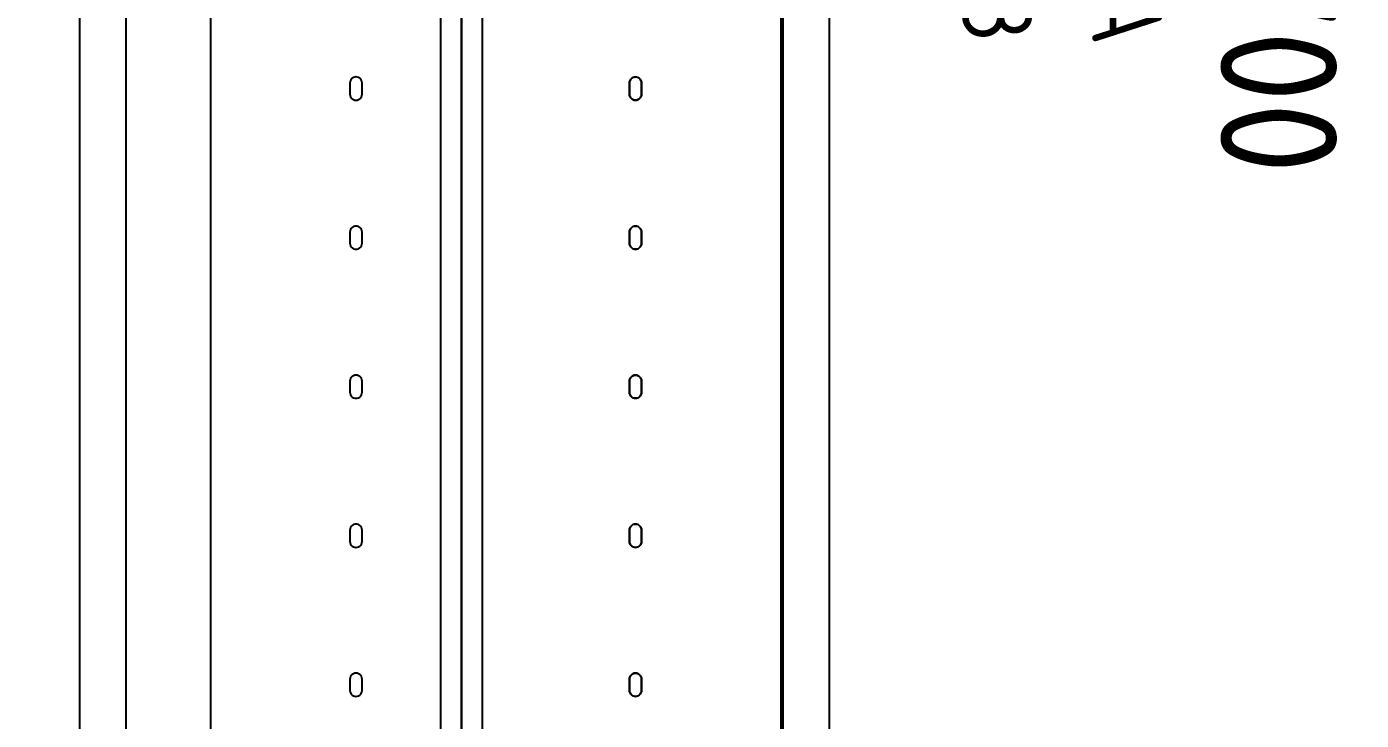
# Model space of a CAD drawing. Header units: millimetres. Extents: x 151130 to 215929, y 2134 to 34533.
# Drawn here: x 170288 to 170861, y 7778 to 8075 of the extents above; entities that cross this region are included whole.
import ezdxf

# ---------------------------------------------------------------- set-up
doc = ezdxf.new("R2010")
doc.units = ezdxf.units.MM
for name, color, linetype in [('MUEBLES', 8, 'Continuous'), ('OH CUBIERTA', 3, 'Continuous'), ('OH TEXTO', 1, 'Continuous'), ('OH!-Furniture', 7, 'Continuous'), ('OH!_LAM- A', 4, 'Continuous'), ('OH-_LAM-B', 6, 'Continuous')]:
    doc.layers.add(name, color=color, linetype=linetype)
doc.styles.get("Standard").update_dxf_attribs({"font": 'isocp2.shx'})

# ---------------------------------------------------------------- blocks, each defined once
blk = doc.blocks.new('CUR25.15070')
at = {"layer": 'OH CUBIERTA'}
blk.add_lwpolyline([(0, 0), (0, 700), (1500, 700), (1500, 0)], close=True, dxfattribs=at)
at = {"layer": 'OH TEXTO', "insert": (601.78, 375.84), "char_height": 50, "attachment_point": 1}
blk.add_mtext_dynamic_manual_height_columns('1500 X 700', width=453.8263, gutter_width=12.5, heights=[0], dxfattribs=at)
at = {"layer": 'OH!_LAM- A', "insert": (622.28, 300.74), "char_height": 50, "width": 489.7613, "attachment_point": 1}
blk.add_mtext('{\\H0.6x;CUR25.15070.A}', dxfattribs=at)
at = {"layer": 'OH-_LAM-B', "insert": (622.28, 245.03), "char_height": 50, "width": 489.7613, "attachment_point": 1}
blk.add_mtext('{\\H0.6x;CUR25.15070.B}', dxfattribs=at)
blk = doc.blocks.new('1000 DOBLE')
at = {"layer": 'OH!-Furniture', "color": 2}
blk.add_lwpolyline([(2093.89, 613.22), (1093.89, 613.22), (1093.89, 368.2), (2093.89, 368.2)], close=True, dxfattribs=at)
at = {"layer": 'OH!-Furniture', "color": 2, "flags": 128}
for points in [[(1714.05, 548.12), (1713.49, 548.17), (1712.92, 548.36), (1712.45, 548.69), (1712.03, 549.11), (1711.7, 549.58), (1711.51, 550.14), (1711.47, 550.71), (1711.51, 551.27), (1711.7, 551.83), (1712.03, 552.3), (1712.45, 552.73), (1712.92, 553.05), (1713.49, 553.24), (1714.05, 553.29), (1718.84, 553.29), (1719.4, 553.24), (1719.97, 553.05), (1720.44, 552.73), (1720.86, 552.3), (1721.19, 551.83), (1721.38, 551.27), (1721.42, 550.71), (1721.38, 550.14), (1721.19, 549.58), (1720.86, 549.11), (1720.44, 548.69), (1719.97, 548.36), (1719.4, 548.17), (1718.84, 548.12)], [(1718.84, 553.29), (1714.05, 553.29), (1713.49, 553.24), (1712.92, 553.05), (1712.45, 552.73), (1712.03, 552.3), (1711.7, 551.83), (1711.51, 551.27), (1711.47, 550.71), (1711.51, 550.14), (1711.7, 549.58), (1712.03, 549.11), (1712.45, 548.69), (1712.92, 548.36), (1713.49, 548.17), (1714.05, 548.12), (1718.84, 548.12), (1719.4, 548.17), (1719.97, 548.36), (1720.44, 548.69), (1720.86, 549.11), (1721.19, 549.58), (1721.38, 550.14), (1721.42, 550.71), (1721.38, 551.27), (1721.19, 551.83), (1720.86, 552.3), (1720.44, 552.73), (1719.97, 553.05), (1719.4, 553.24)], [(1778.01, 548.12), (1777.45, 548.17), (1776.89, 548.36), (1776.42, 548.69), (1775.99, 549.11), (1775.67, 549.58), (1775.48, 550.14), (1775.43, 550.71), (1775.48, 551.27), (1775.67, 551.83), (1775.99, 552.3), (1776.42, 552.73), (1776.89, 553.05), (1777.45, 553.24), (1778.01, 553.29), (1782.8, 553.29), (1783.37, 553.24), (1783.93, 553.05), (1784.4, 552.73), (1784.82, 552.3), (1785.15, 551.83), (1785.34, 551.27), (1785.39, 550.71), (1785.34, 550.14), (1785.15, 549.58), (1784.82, 549.11), (1784.4, 548.69), (1783.93, 548.36), (1783.37, 548.17), (1782.8, 548.12)], [(1782.8, 553.29), (1778.01, 553.29), (1777.45, 553.24), (1776.89, 553.05), (1776.42, 552.73), (1775.99, 552.3), (1775.67, 551.83), (1775.48, 551.27), (1775.43, 550.71), (1775.48, 550.14), (1775.67, 549.58), (1775.99, 549.11), (1776.42, 548.69), (1776.89, 548.36), (1777.45, 548.17), (1778.01, 548.12), (1782.8, 548.12), (1783.37, 548.17), (1783.93, 548.36), (1784.4, 548.69), (1784.82, 549.11), (1785.15, 549.58), (1785.34, 550.14), (1785.39, 550.71), (1785.34, 551.27), (1785.15, 551.83), (1784.82, 552.3), (1784.4, 552.73), (1783.93, 553.05), (1783.37, 553.24)], [(1841.98, 548.12), (1841.41, 548.17), (1840.85, 548.36), (1840.38, 548.69), (1839.96, 549.11), (1839.63, 549.58), (1839.44, 550.14), (1839.4, 550.71), (1839.44, 551.27), (1839.63, 551.83), (1839.96, 552.3), (1840.38, 552.73), (1840.85, 553.05), (1841.41, 553.24), (1841.98, 553.29), (1846.77, 553.29), (1847.33, 553.24), (1847.9, 553.05), (1848.37, 552.73), (1848.79, 552.3), (1849.12, 551.83), (1849.3, 551.27), (1849.35, 550.71), (1849.3, 550.14), (1849.12, 549.58), (1848.79, 549.11), (1848.37, 548.69), (1847.9, 548.36), (1847.33, 548.17), (1846.77, 548.12)], [(1846.77, 553.29), (1841.98, 553.29), (1841.41, 553.24), (1840.85, 553.05), (1840.38, 552.73), (1839.96, 552.3), (1839.63, 551.83), (1839.44, 551.27), (1839.4, 550.71), (1839.44, 550.14), (1839.63, 549.58), (1839.96, 549.11), (1840.38, 548.69), (1840.85, 548.36), (1841.41, 548.17), (1841.98, 548.12), (1846.77, 548.12), (1847.33, 548.17), (1847.9, 548.36), (1848.37, 548.69), (1848.79, 549.11), (1849.12, 549.58), (1849.3, 550.14), (1849.35, 550.71), (1849.3, 551.27), (1849.12, 551.83), (1848.79, 552.3), (1848.37, 552.73), (1847.9, 553.05), (1847.33, 553.24)], [(1905.9, 548.12), (1905.33, 548.17), (1904.77, 548.36), (1904.3, 548.69), (1903.88, 549.11), (1903.55, 549.58), (1903.36, 550.14), (1903.31, 550.71), (1903.36, 551.27), (1903.55, 551.83), (1903.88, 552.3), (1904.3, 552.73), (1904.77, 553.05), (1905.33, 553.24), (1905.9, 553.29), (1910.73, 553.29), (1911.3, 553.24), (1911.86, 553.05), (1912.33, 552.73), (1912.75, 552.3), (1913.08, 551.83), (1913.27, 551.27), (1913.32, 550.71), (1913.27, 550.14), (1913.08, 549.58), (1912.75, 549.11), (1912.33, 548.69), (1911.86, 548.36), (1911.3, 548.17), (1910.73, 548.12)], [(1910.73, 553.29), (1905.9, 553.29), (1905.33, 553.24), (1904.77, 553.05), (1904.3, 552.73), (1903.88, 552.3), (1903.55, 551.83), (1903.36, 551.27), (1903.31, 550.71), (1903.36, 550.14), (1903.55, 549.58), (1903.88, 549.11), (1904.3, 548.69), (1904.77, 548.36), (1905.33, 548.17), (1905.9, 548.12), (1910.73, 548.12), (1911.3, 548.17), (1911.86, 548.36), (1912.33, 548.69), (1912.75, 549.11), (1913.08, 549.58), (1913.27, 550.14), (1913.32, 550.71), (1913.27, 551.27), (1913.08, 551.83), (1912.75, 552.3), (1912.33, 552.73), (1911.86, 553.05), (1911.3, 553.24)], [(1969.86, 548.12), (1969.3, 548.17), (1968.73, 548.36), (1968.26, 548.69), (1967.84, 549.11), (1967.51, 549.58), (1967.33, 550.14), (1967.28, 550.71), (1967.33, 551.27), (1967.51, 551.83), (1967.84, 552.3), (1968.26, 552.73), (1968.73, 553.05), (1969.3, 553.24), (1969.86, 553.29), (1974.65, 553.29), (1975.22, 553.24), (1975.78, 553.05), (1976.25, 552.73), (1976.67, 552.3), (1977, 551.83), (1977.19, 551.27), (1977.23, 550.71), (1977.19, 550.14), (1977, 549.58), (1976.67, 549.11), (1976.25, 548.69), (1975.78, 548.36), (1975.22, 548.17), (1974.65, 548.12)], [(1974.65, 553.29), (1969.86, 553.29), (1969.3, 553.24), (1968.73, 553.05), (1968.26, 552.73), (1967.84, 552.3), (1967.51, 551.83), (1967.33, 551.27), (1967.28, 550.71), (1967.33, 550.14), (1967.51, 549.58), (1967.84, 549.11), (1968.26, 548.69), (1968.73, 548.36), (1969.3, 548.17), (1969.86, 548.12), (1974.65, 548.12), (1975.22, 548.17), (1975.78, 548.36), (1976.25, 548.69), (1976.67, 549.11), (1977, 549.58), (1977.19, 550.14), (1977.23, 550.71), (1977.19, 551.27), (1977, 551.83), (1976.67, 552.3), (1976.25, 552.73), (1975.78, 553.05), (1975.22, 553.24)], [(1718.84, 428.13), (1719.4, 428.18), (1719.97, 428.37), (1720.44, 428.69), (1720.86, 429.12), (1721.19, 429.59), (1721.38, 430.15), (1721.42, 430.71), (1721.38, 431.28), (1721.19, 431.84), (1720.86, 432.31), (1720.44, 432.73), (1719.97, 433.06), (1719.4, 433.25), (1718.84, 433.3), (1714.05, 433.3), (1713.49, 433.25), (1712.92, 433.06), (1712.45, 432.73), (1712.03, 432.31), (1711.7, 431.84), (1711.51, 431.28), (1711.47, 430.71), (1711.51, 430.15), (1711.7, 429.59), (1712.03, 429.12), (1712.45, 428.69), (1712.92, 428.37), (1713.49, 428.18), (1714.05, 428.13)], [(1718.84, 433.3), (1714.05, 433.3), (1713.49, 433.25), (1712.92, 433.06), (1712.45, 432.73), (1712.03, 432.31), (1711.7, 431.84), (1711.51, 431.28), (1711.47, 430.71), (1711.51, 430.15), (1711.7, 429.59), (1712.03, 429.12), (1712.45, 428.69), (1712.92, 428.37), (1713.49, 428.18), (1714.05, 428.13), (1718.84, 428.13), (1719.4, 428.18), (1719.97, 428.37), (1720.44, 428.69), (1720.86, 429.12), (1721.19, 429.59), (1721.38, 430.15), (1721.42, 430.71), (1721.38, 431.28), (1721.19, 431.84), (1720.86, 432.31), (1720.44, 432.73), (1719.97, 433.06), (1719.4, 433.25)], [(1782.8, 428.13), (1783.37, 428.18), (1783.93, 428.37), (1784.4, 428.69), (1784.82, 429.12), (1785.15, 429.59), (1785.34, 430.15), (1785.39, 430.71), (1785.34, 431.28), (1785.15, 431.84), (1784.82, 432.31), (1784.4, 432.73), (1783.93, 433.06), (1783.37, 433.25), (1782.8, 433.3), (1778.01, 433.3), (1777.45, 433.25), (1776.89, 433.06), (1776.42, 432.73), (1775.99, 432.31), (1775.67, 431.84), (1775.48, 431.28), (1775.43, 430.71), (1775.48, 430.15), (1775.67, 429.59), (1775.99, 429.12), (1776.42, 428.69), (1776.89, 428.37), (1777.45, 428.18), (1778.01, 428.13)], [(1782.8, 433.3), (1778.01, 433.3), (1777.45, 433.25), (1776.89, 433.06), (1776.42, 432.73), (1775.99, 432.31), (1775.67, 431.84), (1775.48, 431.28), (1775.43, 430.71), (1775.48, 430.15), (1775.67, 429.59), (1775.99, 429.12), (1776.42, 428.69), (1776.89, 428.37), (1777.45, 428.18), (1778.01, 428.13), (1782.8, 428.13), (1783.37, 428.18), (1783.93, 428.37), (1784.4, 428.69), (1784.82, 429.12), (1785.15, 429.59), (1785.34, 430.15), (1785.39, 430.71), (1785.34, 431.28), (1785.15, 431.84), (1784.82, 432.31), (1784.4, 432.73), (1783.93, 433.06), (1783.37, 433.25)], [(1846.77, 428.13), (1847.33, 428.18), (1847.9, 428.37), (1848.37, 428.69), (1848.79, 429.12), (1849.12, 429.59), (1849.3, 430.15), (1849.35, 430.71), (1849.3, 431.28), (1849.12, 431.84), (1848.79, 432.31), (1848.37, 432.73), (1847.9, 433.06), (1847.33, 433.25), (1846.77, 433.3), (1841.98, 433.3), (1841.41, 433.25), (1840.85, 433.06), (1840.38, 432.73), (1839.96, 432.31), (1839.63, 431.84), (1839.44, 431.28), (1839.4, 430.71), (1839.44, 430.15), (1839.63, 429.59), (1839.96, 429.12), (1840.38, 428.69), (1840.85, 428.37), (1841.41, 428.18), (1841.98, 428.13)], [(1846.77, 433.3), (1841.98, 433.3), (1841.41, 433.25), (1840.85, 433.06), (1840.38, 432.73), (1839.96, 432.31), (1839.63, 431.84), (1839.44, 431.28), (1839.4, 430.71), (1839.44, 430.15), (1839.63, 429.59), (1839.96, 429.12), (1840.38, 428.69), (1840.85, 428.37), (1841.41, 428.18), (1841.98, 428.13), (1846.77, 428.13), (1847.33, 428.18), (1847.9, 428.37), (1848.37, 428.69), (1848.79, 429.12), (1849.12, 429.59), (1849.3, 430.15), (1849.35, 430.71), (1849.3, 431.28), (1849.12, 431.84), (1848.79, 432.31), (1848.37, 432.73), (1847.9, 433.06), (1847.33, 433.25)], [(1910.73, 428.13), (1911.3, 428.18), (1911.86, 428.37), (1912.33, 428.69), (1912.75, 429.12), (1913.08, 429.59), (1913.27, 430.15), (1913.32, 430.71), (1913.27, 431.28), (1913.08, 431.84), (1912.75, 432.31), (1912.33, 432.73), (1911.86, 433.06), (1911.3, 433.25), (1910.73, 433.3), (1905.9, 433.3), (1905.33, 433.25), (1904.77, 433.06), (1904.3, 432.73), (1903.88, 432.31), (1903.55, 431.84), (1903.36, 431.28), (1903.31, 430.71), (1903.36, 430.15), (1903.55, 429.59), (1903.88, 429.12), (1904.3, 428.69), (1904.77, 428.37), (1905.33, 428.18), (1905.9, 428.13)], [(1910.73, 433.3), (1905.9, 433.3), (1905.33, 433.25), (1904.77, 433.06), (1904.3, 432.73), (1903.88, 432.31), (1903.55, 431.84), (1903.36, 431.28), (1903.31, 430.71), (1903.36, 430.15), (1903.55, 429.59), (1903.88, 429.12), (1904.3, 428.69), (1904.77, 428.37), (1905.33, 428.18), (1905.9, 428.13), (1910.73, 428.13), (1911.3, 428.18), (1911.86, 428.37), (1912.33, 428.69), (1912.75, 429.12), (1913.08, 429.59), (1913.27, 430.15), (1913.32, 430.71), (1913.27, 431.28), (1913.08, 431.84), (1912.75, 432.31), (1912.33, 432.73), (1911.86, 433.06), (1911.3, 433.25)], [(1974.65, 428.13), (1975.22, 428.18), (1975.78, 428.37), (1976.25, 428.69), (1976.67, 429.12), (1977, 429.59), (1977.19, 430.15), (1977.23, 430.71), (1977.19, 431.28), (1977, 431.84), (1976.67, 432.31), (1976.25, 432.73), (1975.78, 433.06), (1975.22, 433.25), (1974.65, 433.3), (1969.86, 433.3), (1969.3, 433.25), (1968.73, 433.06), (1968.26, 432.73), (1967.84, 432.31), (1967.51, 431.84), (1967.33, 431.28), (1967.28, 430.71), (1967.33, 430.15), (1967.51, 429.59), (1967.84, 429.12), (1968.26, 428.69), (1968.73, 428.37), (1969.3, 428.18), (1969.86, 428.13)], [(1974.65, 433.3), (1969.86, 433.3), (1969.3, 433.25), (1968.73, 433.06), (1968.26, 432.73), (1967.84, 432.31), (1967.51, 431.84), (1967.33, 431.28), (1967.28, 430.71), (1967.33, 430.15), (1967.51, 429.59), (1967.84, 429.12), (1968.26, 428.69), (1968.73, 428.37), (1969.3, 428.18), (1969.86, 428.13), (1974.65, 428.13), (1975.22, 428.18), (1975.78, 428.37), (1976.25, 428.69), (1976.67, 429.12), (1977, 429.59), (1977.19, 430.15), (1977.23, 430.71), (1977.19, 431.28), (1977, 431.84), (1976.67, 432.31), (1976.25, 432.73), (1975.78, 433.06), (1975.22, 433.25)]]:
    blk.add_lwpolyline(points, close=True, dxfattribs=at)
blk = doc.blocks.new('B6')
at = {"color": 5}
blk.add_lwpolyline([(1585, 666), (2985, 666), (2985, 684), (1585, 684)], close=True, dxfattribs=at)
at = {"layer": 'MUEBLES'}
for points in [[(1565.5, 813), (3004.5, 813), (3004.5, 833), (1565.5, 833)], [(1565.5, 511), (3004.5, 511), (3004.5, 531), (1565.5, 531)]]:
    blk.add_lwpolyline(points, close=True, dxfattribs=at)
at = {"layer": 'OH CUBIERTA'}
for p in [(1535, 675), (1535, -25)]:
    blk.add_blockref('CUR25.15070', p, dxfattribs=at)
at = {"layer": 'OH!-Furniture'}
blk.add_blockref('1000 DOBLE', (691.11, 199), dxfattribs=at)

msp = doc.modelspace()

# ---------------------------------------------------------------- block references
at = {"color": 5, "rotation": 270}
msp.add_blockref('B6', (169800.03, 10456.29), dxfattribs=at)

doc.saveas('drawing.dxf')
